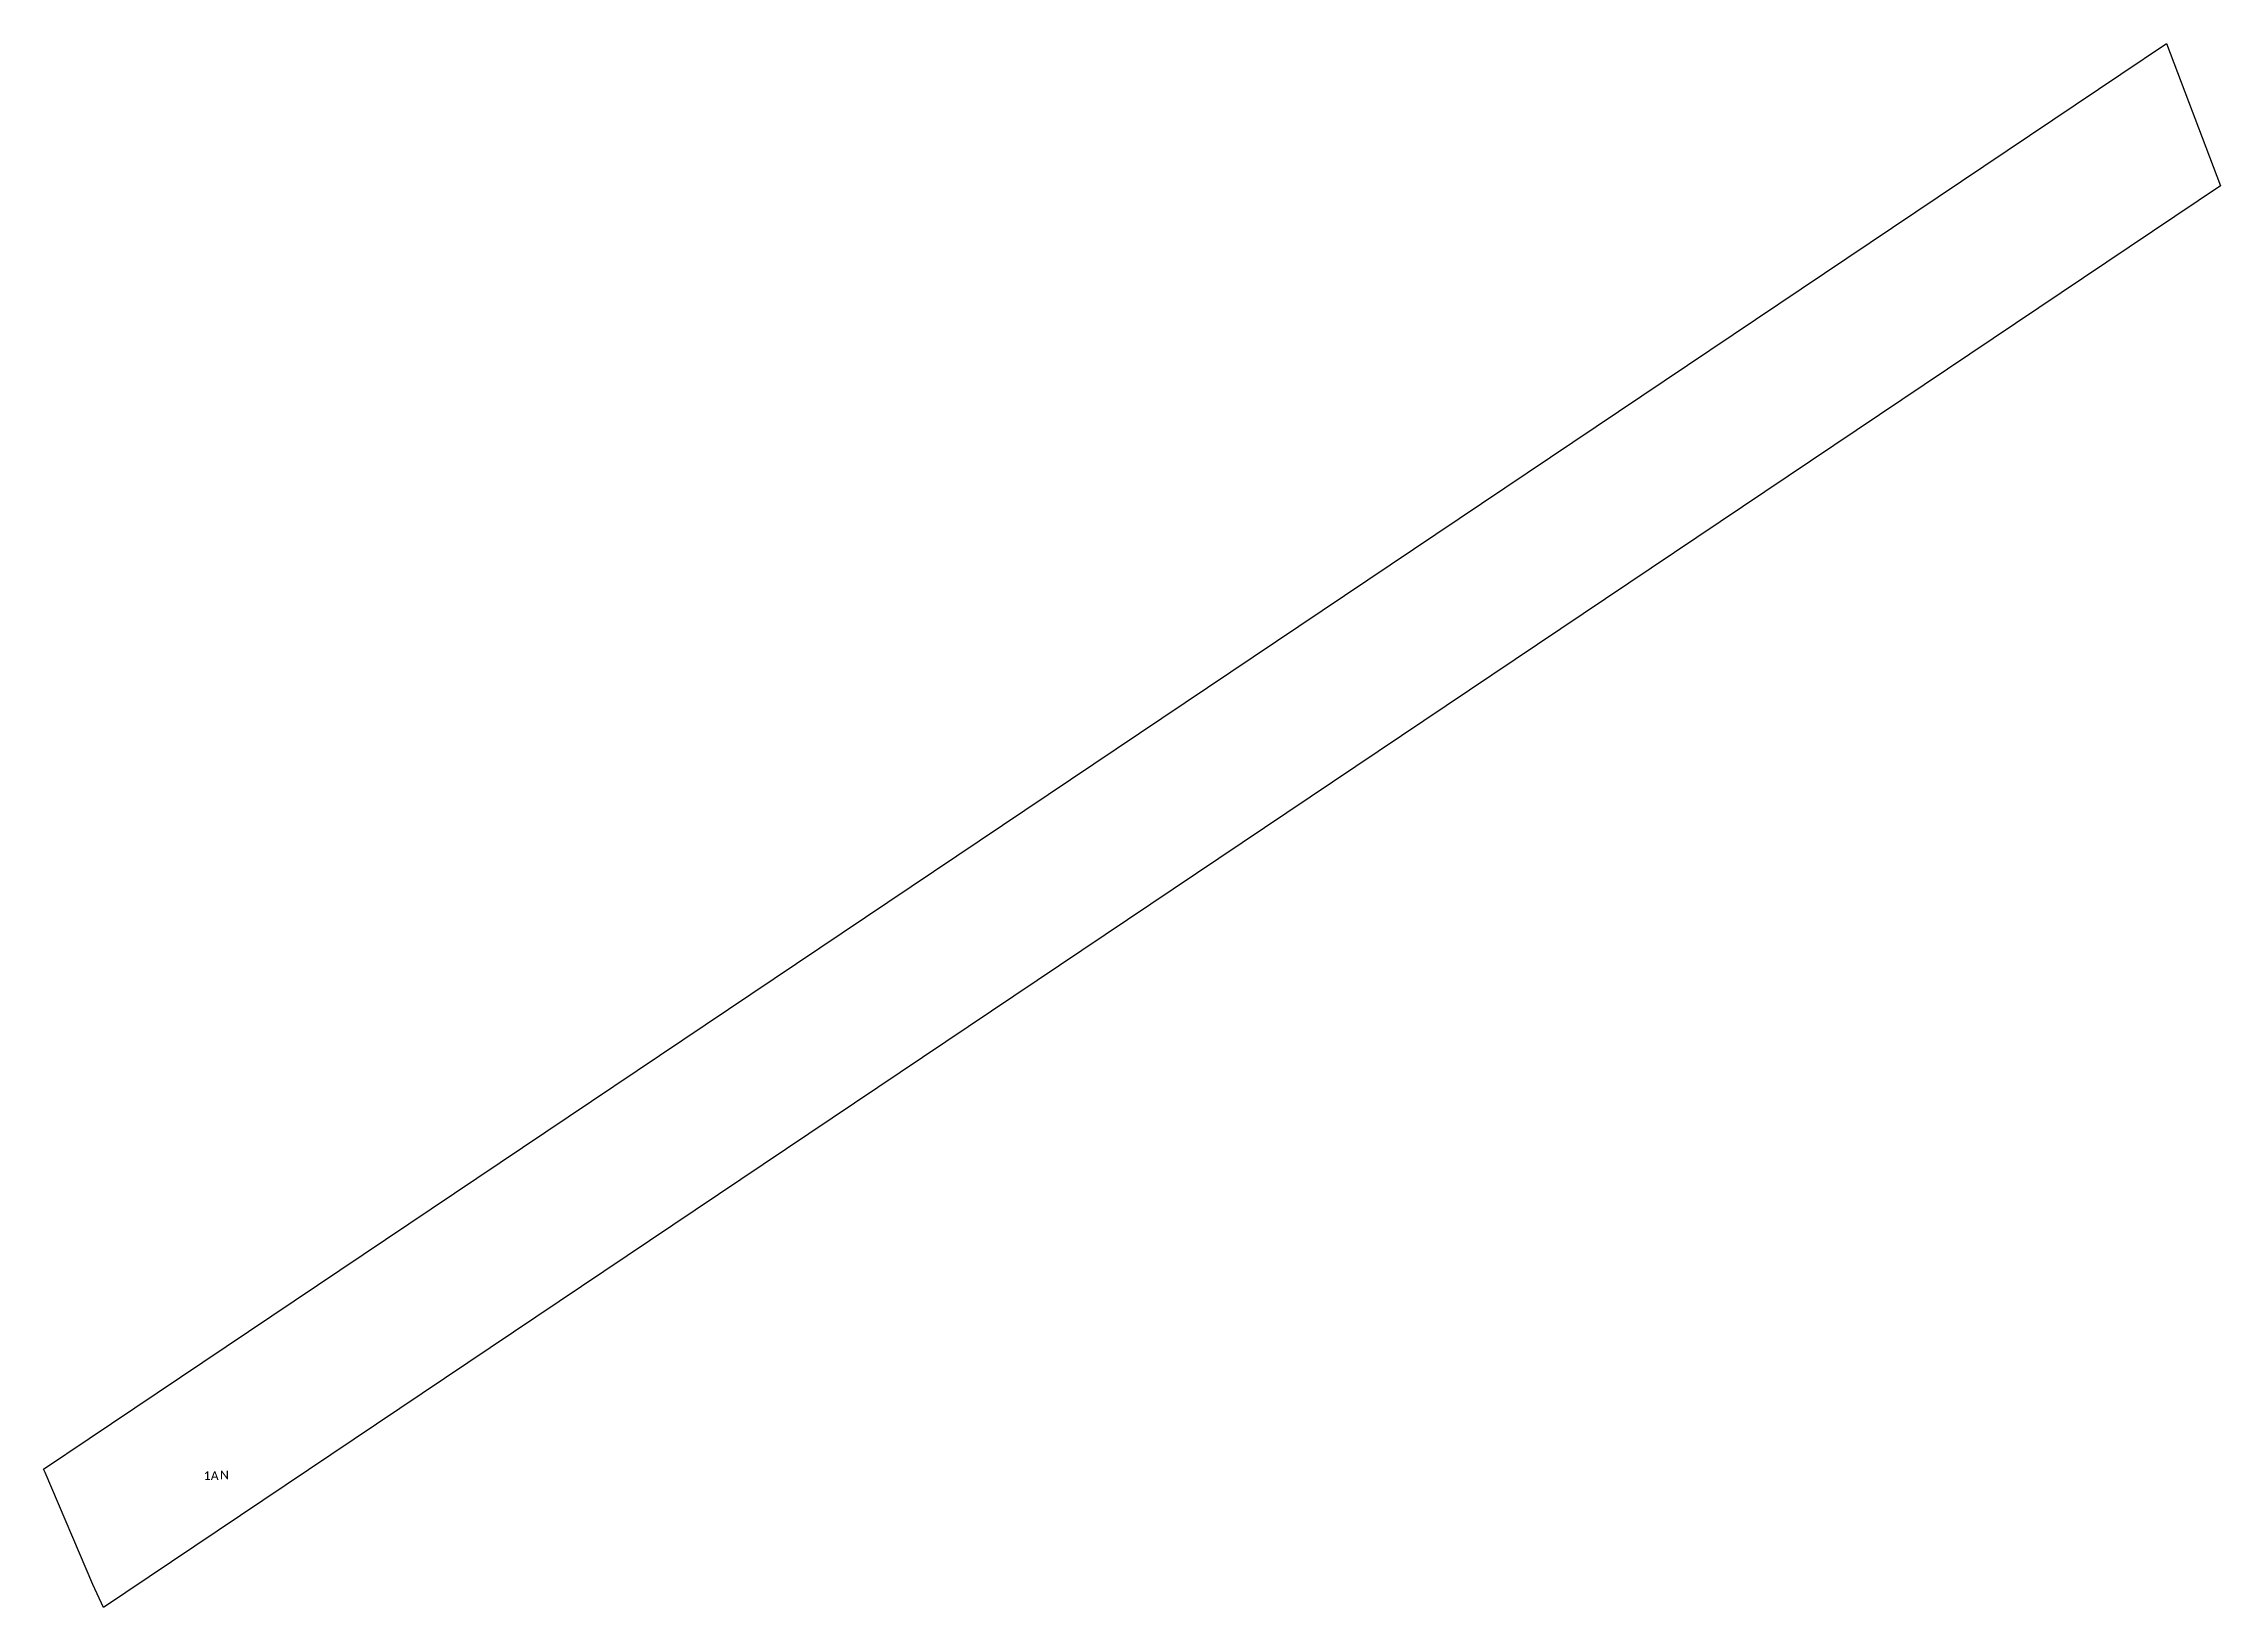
# Model space of a CAD drawing. Extents: x 613433 to 613683, y 646533 to 646713.
import ezdxf

# ---------------------------------------------------------------- set-up
doc = ezdxf.new("R2010")
doc.units = 0
for name, color, linetype in [('_CAT_FOL', 7, 'Continuous'), ('_IMPREJMUIT', 150, 'Continuous'), ('_NR_PARCELA', 50, 'Continuous'), ('_PARCELA_NOU_feb2025', 50, 'Continuous')]:
    doc.layers.add(name, color=color, linetype=linetype)
doc.styles.add('texte', font='')
doc.styles.get('texte').set_extended_font_data('Calibri')

msp = doc.modelspace()

# ---------------------------------------------------------------- linework, layer by layer
at = {"layer": '_PARCELA_NOU_feb2025'}
msp.add_lwpolyline([(613433, 646548.79), (613432.83, 646549.17), (613676.83, 646713.03), (613683.03, 646696.67), (613439.74, 646533.29), (613438.5, 646535.95)], close=True, dxfattribs=at)

# ---------------------------------------------------------------- texts
at = {"layer": '_CAT_FOL', "style": 'texte'}
msp.add_text('A', height=1, dxfattribs=at).set_placement((613452.05, 646547.94))
at = {"layer": '_IMPREJMUIT', "style": 'texte'}
msp.add_text('N', height=1, dxfattribs=at).set_placement((613453.12, 646548.03))
at = {"layer": '_NR_PARCELA', "style": 'texte'}
msp.add_text('1', height=1, dxfattribs=at).set_placement((613451.23, 646547.94))

doc.saveas('drawing.dxf')
